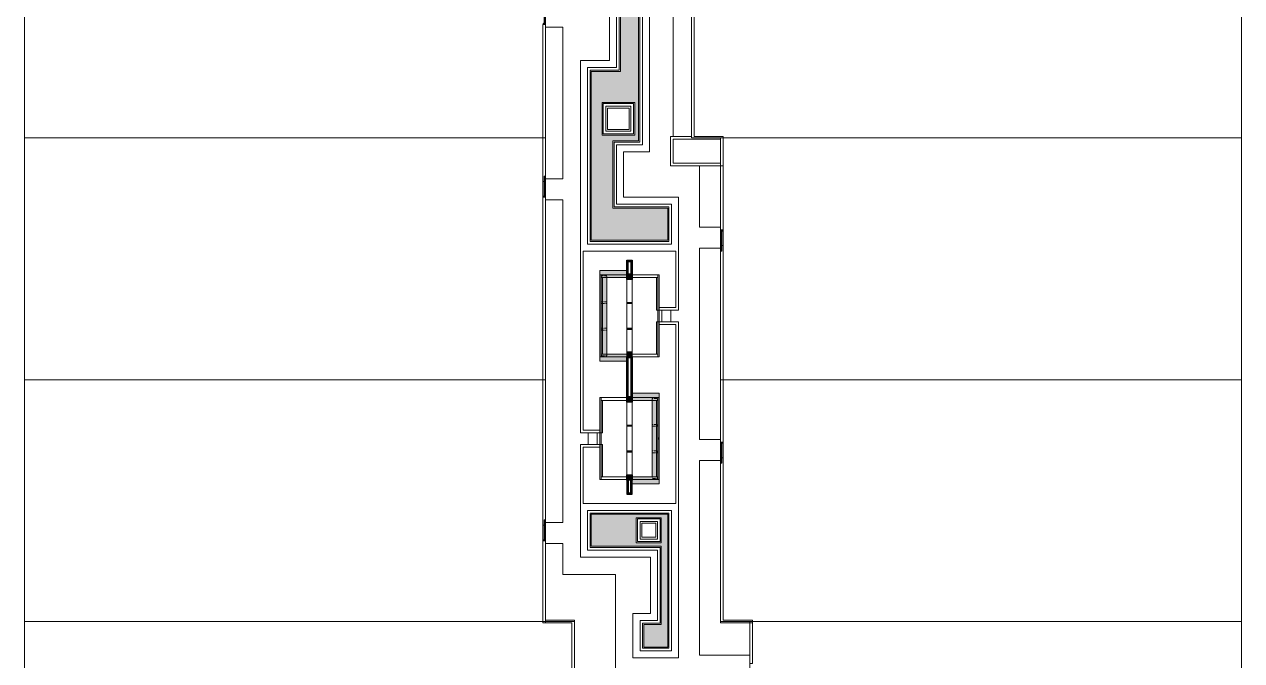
# Model space of a CAD drawing. Header units: metres. Extents: x 5205117 to 5948571, y 646915 to 1143748.
# Drawn here: x 5404847 to 5509040, y 944881 to 999340 of the extents above; entities that cross this region are included whole.
import ezdxf

# ---------------------------------------------------------------- set-up
doc = ezdxf.new("R2010")
doc.units = ezdxf.units.M
doc.header["$MEASUREMENT"] = 0
doc.linetypes.add('CONTINOUS', pattern=[0])
doc.linetypes.add('DASHED', pattern=[0.75, 0.5, -0.25])
for name, color, linetype, lineweight in [('A -Sleeves', 1, 'Continuous', 5), ('A-Beam line', 2, 'DASHED', 5), ('A-Column', 191, 'CONTINOUS', 30), ('A-Door', 3, 'Continuous', 15), ('A-Elevation 1', 4, 'Continuous', 13), ('A-Elevation 2', 163, 'Continuous', 9), ('A-Elevation 3', 251, 'Continuous', 5), ('A-Wall', 34, 'Continuous', 30), ('H-Column', 191, 'Continuous', 5), ('H-Hatch', 250, 'Continuous', 0), ('H-Wall hatch', 33, 'Continuous', 0), ('H-Water', 250, 'Continuous', 0), ('PLOT', 7, 'Continuous', 5), ('road', 7, 'Continuous', 9)]:
    doc.layers.add(name, color=color, linetype=linetype, lineweight=lineweight)
pattern_1 = [(45, (5590811.19, 1056914.51), (-36.828478, 36.828478), []), (135, (5590811.19, 1056914.51), (-36.828478, -36.828478), [])]

# ---------------------------------------------------------------- blocks, each defined once
blk = doc.blocks.new('A$C7DF671ED')
at = {"layer": 'A-Door'}
for p, q in [((-8, 1699), (-9, 1698)), ((-9, 1698), (-9, 1697)), ((-9, 1697), (-9, 1696)), ((-9, 1696), (-9, 1695)), ((-9, 1695), (-9, 1693)), ((-9, 1693), (-8, 1693)), ((-7, 1700), (-8, 1699)), ((-7, 1698), (-8, 1698)), ((-8, 1698), (-8, 1698)), ((-8, 1698), (-8, 1697)), ((-8, 1697), (-8, 1697)), ((-8, 1697), (-8, 1697)), ((-8, 1697), (-8, 1697)), ((-8, 1697), (-8, 1696)), ((-8, 1696), (-8, 1696)), ((-8, 1696), (-8, 1695)), ((-8, 1696), (-8, 1696)), ((-8, 1696), (-8, 1696)), ((-8, 1696), (-8, 1696)), ((-8, 1695), (-8, 1695)), ((-8, 1695), (-8, 1695)), ((-8, 1695), (-8, 1695)), ((-8, 1695), (-8, 1694)), ((-8, 1694), (-8, 1694)), ((-8, 1694), (-8, 1694)), ((-7, 1694), (-8, 1694)), ((-8, 1693), (-7, 1692)), ((-6, 1700), (-7, 1700)), ((-6, 1699), (-7, 1699)), ((-7, 1699), (-7, 1698)), ((-7, 1698), (-7, 1698)), ((-7, 1698), (-7, 1698)), ((-7, 1698), (-7, 1698)), ((-7, 1698), (-7, 1698)), ((-7, 1694), (-7, 1693)), ((-7, 1694), (-7, 1694)), ((-7, 1693), (-7, 1693)), ((-7, 1693), (-7, 1693)), ((-7, 1693), (-7, 1693)), ((-7, 1693), (-7, 1693)), ((-7, 1693), (-6, 1693)), ((-7, 1692), (-6, 1691)), ((-5, 1700), (-6, 1700)), ((-6, 1699), (-6, 1699)), ((-5, 1699), (-6, 1699)), ((-6, 1699), (-6, 1699)), ((-6, 1699), (-6, 1699)), ((-6, 1699), (-6, 1699)), ((-6, 1693), (-6, 1692)), ((-6, 1693), (-6, 1693)), ((-6, 1693), (-6, 1693)), ((-6, 1693), (-6, 1693)), ((-6, 1692), (-5, 1692)), ((-6, 1691), (-5, 1691)), ((-5, 1738), (0, 1738)), ((-5, 1738), (-5, 1733)), ((-5, 1733), (0, 1733)), ((-5, 1733), (-5, 1723)), ((-5, 1723), (0, 1723)), ((-5, 1723), (-5, 1718)), ((-5, 1718), (0, 1718)), ((-5, 1709), (-5, 1718)), ((-5, 1709), (0, 1709)), ((-5, 1709), (-5, 1700)), ((-5, 1700), (0, 1700)), ((-3, 1700), (-5, 1700)), ((-4, 1699), (-5, 1699)), ((-5, 1699), (-5, 1699)), ((-5, 1699), (-5, 1699)), ((-5, 1699), (-5, 1699)), ((-5, 1692), (-5, 1692)), ((-5, 1692), (-5, 1692)), ((-5, 1692), (-5, 1692)), ((-5, 1692), (-4, 1692)), ((-5, 1691), (-3, 1691)), ((-5, 1691), (-5, 1683)), ((0, 1691), (-5, 1691)), ((0, 1683), (-5, 1683)), ((-5, 1683), (-5, 1674)), ((0, 1674), (-5, 1674)), ((-5, 1674), (-5, 1668)), ((0, 1668), (-5, 1668)), ((-5, 1668), (-5, 1659)), ((0, 1659), (-5, 1659)), ((-5, 1659), (-5, 1654)), ((0, 1654), (-5, 1654)), ((-4, 1699), (-4, 1699)), ((-4, 1699), (-4, 1699)), ((-4, 1699), (-4, 1699)), ((-3, 1699), (-4, 1699)), ((-4, 1699), (-4, 1699)), ((-4, 1692), (-3, 1693)), ((-4, 1692), (-4, 1692)), ((-4, 1692), (-4, 1692)), ((-4, 1692), (-4, 1692)), ((-2, 1700), (-3, 1700)), ((-3, 1699), (-3, 1699)), ((-3, 1699), (-3, 1699)), ((-2, 1698), (-3, 1699)), ((-3, 1699), (-3, 1699)), ((-3, 1699), (-3, 1699)), ((-3, 1693), (-3, 1693)), ((-3, 1693), (-3, 1693)), ((-3, 1693), (-3, 1693)), ((-3, 1693), (-3, 1693)), ((-3, 1693), (-2, 1693)), ((-3, 1691), (-2, 1692)), ((-1, 1699), (-2, 1700)), ((-2, 1697), (-2, 1698)), ((-2, 1698), (-2, 1698)), ((-2, 1698), (-2, 1698)), ((-2, 1698), (-2, 1698)), ((-2, 1698), (-2, 1698)), ((-2, 1698), (-2, 1698)), ((-1, 1697), (-2, 1697)), ((-2, 1694), (-1, 1695)), ((-2, 1693), (-2, 1694)), ((-2, 1694), (-2, 1694)), ((-2, 1694), (-2, 1694)), ((-2, 1694), (-2, 1694)), ((-2, 1694), (-2, 1694)), ((-2, 1692), (-1, 1693)), ((-2, 1693), (-2, 1693)), ((-2, 1693), (-2, 1693)), ((-1, 1698), (-1, 1699)), ((0, 1697), (-1, 1698)), ((-1, 1696), (-1, 1697)), ((-1, 1697), (-1, 1697)), ((-1, 1697), (-1, 1697)), ((-1, 1697), (-1, 1697)), ((-1, 1696), (-1, 1696)), ((-1, 1696), (-1, 1696)), ((-1, 1695), (-1, 1696)), ((-1, 1696), (-1, 1696)), ((-1, 1693), (0, 1695)), ((-1, 1695), (-1, 1695)), ((-1, 1695), (-1, 1695)), ((-1, 1695), (-1, 1695)), ((-1, 1695), (-1, 1695)), ((-1, 1693), (-1, 1693)), ((0, 1800), (74, 1800)), ((0, 1738), (0, 1800)), ((0, 1738), (0, 1733)), ((0, 1723), (0, 1733)), ((0, 1718), (0, 1723)), ((0, 1709), (0, 1718)), ((0, 1700), (0, 1709)), ((74, 1700), (0, 1700)), ((0, 1696), (0, 1700)), ((0, 1696), (0, 1697)), ((0, 1695), (0, 1696)), ((0, 1693), (0, 1696)), ((0, 1691), (0, 1693)), ((0, 1691), (74, 1691)), ((0, 1683), (0, 1691)), ((0, 1683), (0, 1674)), ((0, 1668), (0, 1674)), ((0, 1659), (0, 1668)), ((0, 1654), (0, 1659)), ((0, 1654), (0, 109)), ((74, 1700), (74, 1800)), ((74, 1691), (74, 165)), ((0, 109), (74, 109)), ((0, 0), (0, 100)), ((0, 100), (74, 100)), ((74, 0), (0, 0)), ((81, 165), (74, 165)), ((74, 165), (74, 156)), ((81, 156), (74, 156)), ((74, 118), (74, 156)), ((74, 118), (75, 118)), ((74, 118), (74, 118)), ((74, 118), (74, 118)), ((74, 118), (74, 118)), ((74, 118), (74, 118)), ((74, 118), (74, 118)), ((75, 118), (74, 118)), ((74, 118), (74, 112)), ((81, 112), (74, 112)), ((74, 109), (74, 112)), ((78, 102), (74, 109)), ((74, 109), (74, 109)), ((74, 109), (74, 109)), ((74, 67), (74, 100)), ((74, 67), (79, 67)), ((74, 39), (74, 67)), ((74, 0), (74, 39)), ((74, 39), (79, 39)), ((81, 118), (75, 118)), ((81, 95), (78, 102)), ((82, 113), (79, 118)), ((79, 67), (79, 60)), ((79, 60), (91, 60)), ((79, 48), (79, 56)), ((92, 56), (79, 56)), ((79, 55), (79, 55)), ((79, 55), (79, 55)), ((79, 51), (79, 55)), ((79, 51), (79, 55)), ((79, 55), (79, 55)), ((81, 55), (79, 55)), ((79, 51), (79, 51)), ((79, 51), (79, 51)), ((79, 51), (79, 51)), ((79, 51), (80, 51)), ((93, 48), (79, 48)), ((79, 39), (79, 45)), ((79, 45), (93, 45)), ((80, 51), (81, 51)), ((80, 51), (80, 51)), ((80, 51), (80, 51)), ((81, 165), (81, 156)), ((81, 156), (81, 123)), ((86, 125), (81, 123)), ((81, 123), (81, 118)), ((81, 112), (81, 118)), ((84, 88), (81, 95)), ((81, 55), (82, 55)), ((81, 55), (81, 55)), ((81, 51), (82, 51)), ((81, 51), (81, 51)), ((81, 51), (81, 51)), ((86, 106), (82, 113)), ((82, 55), (83, 55)), ((82, 55), (82, 55)), ((82, 51), (82, 51)), ((82, 51), (83, 51)), ((83, 55), (84, 55)), ((83, 51), (84, 51)), ((87, 81), (84, 88)), ((84, 55), (86, 55)), ((84, 55), (84, 55)), ((84, 51), (86, 51)), ((84, 51), (84, 51)), ((90, 118), (86, 125)), ((89, 99), (86, 106)), ((86, 55), (87, 55)), ((86, 55), (86, 55)), ((86, 51), (86, 51)), ((86, 51), (87, 51)), ((89, 73), (87, 81)), ((87, 55), (88, 55)), ((87, 51), (88, 51)), ((88, 55), (89, 55)), ((88, 55), (88, 55)), ((88, 51), (89, 51)), ((88, 51), (88, 51)), ((92, 91), (89, 99)), ((90, 66), (89, 73)), ((89, 55), (89, 51)), ((89, 55), (90, 55)), ((89, 51), (90, 51)), ((89, 12), (90, 17)), ((89, 12), (90, 8)), ((94, 110), (90, 118)), ((91, 60), (90, 66)), ((90, 55), (91, 55)), ((90, 55), (90, 55)), ((90, 55), (90, 55)), ((91, 51), (90, 51)), ((90, 51), (90, 51)), ((90, 51), (90, 51)), ((90, 17), (92, 20)), ((92, 5), (90, 8)), ((91, 60), (110, 60)), ((91, 55), (91, 55)), ((92, 55), (91, 55)), ((92, 51), (91, 51)), ((91, 51), (91, 51)), ((95, 83), (92, 91)), ((92, 56), (93, 56)), ((92, 55), (92, 56)), ((92, 55), (92, 55)), ((94, 55), (92, 55)), ((92, 55), (92, 55)), ((93, 51), (92, 55)), ((92, 51), (92, 51)), ((93, 51), (92, 51)), ((92, 20), (94, 22)), ((95, 2), (92, 5)), ((93, 56), (94, 56)), ((93, 50), (93, 51)), ((94, 51), (93, 51)), ((93, 48), (93, 50)), ((93, 48), (111, 48)), ((93, 43), (93, 45)), ((93, 45), (112, 45)), ((94, 35), (93, 43)), ((98, 102), (94, 110)), ((94, 56), (95, 56)), ((94, 51), (94, 55)), ((95, 55), (94, 55)), ((94, 55), (94, 55)), ((94, 55), (94, 55)), ((94, 55), (94, 55)), ((95, 51), (94, 51)), ((94, 51), (94, 51)), ((94, 51), (94, 51)), ((94, 51), (94, 51)), ((94, 22), (94, 35)), ((94, 22), (95, 23)), ((94, 17), (94, 22)), ((112, 17), (94, 17)), ((97, 75), (95, 83)), ((95, 56), (96, 56)), ((97, 55), (95, 55)), ((97, 51), (95, 51)), ((95, 23), (98, 25)), ((98, 0), (95, 2)), ((96, 56), (96, 56)), ((96, 56), (96, 56)), ((96, 56), (96, 56)), ((97, 56), (96, 56)), ((99, 68), (97, 75)), ((97, 56), (99, 56)), ((97, 55), (97, 55)), ((98, 55), (97, 55)), ((97, 55), (97, 55)), ((97, 51), (97, 51)), ((98, 51), (97, 51)), ((97, 51), (97, 51)), ((101, 94), (98, 102)), ((98, 55), (98, 55)), ((99, 55), (98, 55)), ((98, 51), (98, 51)), ((98, 51), (99, 51)), ((103, 26), (98, 25)), ((101, 60), (99, 68)), ((99, 56), (99, 56)), ((102, 56), (99, 56)), ((100, 55), (99, 55)), ((99, 51), (100, 51)), ((100, 55), (100, 51)), ((100, 55), (100, 55)), ((100, 55), (100, 55)), ((100, 55), (100, 55)), ((100, 55), (100, 55)), ((100, 55), (111, 55)), ((100, 51), (100, 51)), ((100, 51), (100, 51)), ((100, 51), (100, 51)), ((100, 51), (100, 51)), ((111, 51), (100, 51)), ((104, 86), (101, 94)), ((102, 51), (101, 56)), ((102, 56), (103, 56)), ((102, 48), (102, 51)), ((102, 43), (102, 45)), ((103, 35), (102, 43)), ((103, 56), (111, 56)), ((103, 35), (103, 17)), ((107, 25), (103, 26)), ((107, 78), (104, 86)), ((109, 69), (107, 78)), ((111, 23), (107, 25)), ((107, 0), (111, 2)), ((110, 61), (109, 69)), ((110, 60), (110, 61)), ((110, 60), (163, 60)), ((111, 55), (111, 56)), ((111, 56), (163, 56)), ((113, 55), (111, 55)), ((111, 55), (111, 55)), ((111, 52), (111, 55)), ((111, 51), (111, 52)), ((113, 51), (111, 51)), ((111, 51), (111, 51)), ((111, 48), (111, 51)), ((111, 48), (163, 48)), ((112, 22), (111, 23)), ((111, 2), (114, 5)), ((112, 44), (112, 45)), ((112, 45), (163, 45)), ((112, 35), (112, 44)), ((112, 22), (112, 35)), ((114, 20), (112, 22)), ((112, 21), (112, 22)), ((112, 17), (112, 19)), ((115, 55), (113, 55)), ((115, 51), (113, 51)), ((115, 17), (114, 20)), ((114, 5), (115, 8)), ((115, 55), (115, 55)), ((115, 55), (115, 51)), ((115, 55), (115, 55)), ((115, 55), (115, 55)), ((115, 55), (115, 55)), ((116, 55), (115, 55)), ((115, 51), (115, 51)), ((116, 51), (115, 51)), ((115, 51), (115, 51)), ((115, 51), (115, 51)), ((115, 51), (115, 51)), ((115, 17), (116, 12)), ((115, 8), (116, 12)), ((116, 55), (116, 55)), ((116, 55), (116, 51)), ((116, 55), (116, 55)), ((116, 55), (116, 55)), ((117, 55), (116, 55)), ((116, 51), (116, 51)), ((116, 51), (116, 51)), ((116, 51), (116, 51)), ((117, 51), (116, 51)), ((141, 55), (117, 55)), ((117, 51), (149, 51)), ((141, 55), (141, 55)), ((149, 55), (141, 55)), ((149, 55), (149, 51)), ((153, 55), (149, 55)), ((157, 51), (149, 51)), ((153, 55), (153, 55)), ((157, 55), (153, 55)), ((157, 51), (157, 55)), ((157, 55), (163, 55)), ((157, 51), (163, 51)), ((163, 60), (163, 60)), ((163, 60), (164, 60)), ((163, 60), (163, 60)), ((163, 56), (163, 55)), ((163, 55), (163, 51)), ((163, 55), (166, 55)), ((163, 51), (163, 48)), ((163, 51), (166, 51)), ((163, 45), (163, 45)), ((163, 45), (163, 45)), ((163, 45), (164, 45)), ((164, 60), (164, 59)), ((164, 59), (165, 59)), ((164, 59), (164, 59)), ((164, 45), (165, 46)), ((164, 45), (164, 45)), ((164, 45), (164, 45)), ((165, 59), (165, 59)), ((165, 59), (165, 58)), ((165, 58), (165, 58)), ((165, 58), (165, 58)), ((165, 58), (166, 57)), ((165, 47), (166, 47)), ((165, 46), (165, 47)), ((165, 47), (165, 47)), ((165, 46), (165, 46)), ((165, 46), (165, 46)), ((166, 57), (166, 57)), ((166, 57), (166, 55)), ((166, 55), (166, 51)), ((166, 55), (167, 55)), ((166, 51), (166, 48)), ((166, 51), (167, 51)), ((166, 48), (166, 47)), ((167, 55), (167, 55)), ((167, 55), (167, 51)), ((167, 55), (167, 55)), ((167, 55), (167, 55)), ((171, 55), (167, 55)), ((167, 51), (167, 51)), ((167, 51), (167, 51)), ((167, 51), (167, 51)), ((167, 51), (176, 51)), ((172, 55), (171, 55)), ((172, 55), (173, 55)), ((173, 55), (173, 55)), ((175, 55), (173, 55)), ((176, 55), (175, 55)), ((175, 55), (175, 55)), ((176, 55), (176, 51)), ((178, 55), (176, 55)), ((176, 55), (176, 55)), ((178, 51), (176, 51)), ((178, 55), (179, 55)), ((179, 51), (178, 51)), ((179, 55), (180, 55)), ((180, 51), (179, 51)), ((180, 55), (180, 55)), ((180, 55), (180, 55)), ((180, 55), (181, 55)), ((180, 51), (180, 51)), ((180, 51), (180, 51)), ((181, 51), (180, 51)), ((181, 55), (181, 55)), ((181, 51), (181, 55)), ((181, 51), (181, 51)), ((98, 0), (103, -1)), ((107, 0), (103, -1))]:
    blk.add_line(p, q, dxfattribs=at)

msp = doc.modelspace()

# ---------------------------------------------------------------- hatches: boundary and pattern name
at = {"layer": 'A -Sleeves', "ltscale": 0.01}
h = msp.add_hatch(dxfattribs=at)
h.set_pattern_fill('ANSI37', color=256, scale=416.666667)
h.set_pattern_definition(pattern_1)
h.paths.add_polyline_path([(5456418.5, 975546.8), (5456418.5, 975446.8), (5456868.5, 975446.8), (5456868.5, 975546.8)])
h = msp.add_hatch(dxfattribs=at)
h.set_pattern_fill('ANSI37', color=256, scale=416.666667)
h.set_pattern_definition(pattern_1)
h.paths.add_polyline_path([(5456868.5, 973233.8), (5456868.5, 973333.8), (5456418.5, 973333.8), (5456418.5, 973233.8)])
h = msp.add_hatch(dxfattribs=at)
h.set_pattern_fill('ANSI37', color=256, scale=416.666667)
h.set_pattern_definition(pattern_1)
h.paths.add_polyline_path([(5456418.5, 965046.8), (5456418.5, 964946.8), (5456868.5, 964946.8), (5456868.5, 965046.8)])
h = msp.add_hatch(dxfattribs=at)
h.set_pattern_fill('ANSI37', color=256, scale=416.666667)
h.set_pattern_definition([(45, (5593136.19, 1055808.01), (-36.828478, 36.828478), []), (135, (5593136.19, 1055808.01), (-36.828478, -36.828478), [])])
h.paths.add_polyline_path([(5459068.5, 963940.3), (5459068.5, 963840.3), (5459193.5, 963840.3), (5459193.5, 963940.3)])
h = msp.add_hatch(dxfattribs=at)
h.set_pattern_fill('ANSI37', color=256, scale=416.666667)
h.set_pattern_definition(pattern_1)
h.paths.add_polyline_path([(5456868.5, 962733.8), (5456868.5, 962833.8), (5456418.5, 962833.8), (5456418.5, 962733.8)])
at = {"layer": 'H-Column', "ltscale": 5}
h = msp.add_hatch(dxfattribs=at)
h.set_pattern_fill('ANSI31', color=256, scale=125, angle=90)
h.set_pattern_definition([(135, (5619362.076, 1055770.234), (-11.0485435, -11.0485435), [])])
h.paths.add_polyline_path([(5456418.5, 960320.3), (5456418.5, 960770.3), (5456868.5, 960770.3), (5456868.5, 960320.3)])
h.paths.add_polyline_path([(5456418.5, 967010.3), (5456418.5, 967460.3), (5456868.5, 967460.3), (5456868.5, 967010.3)])
h.paths.add_polyline_path([(5456418.5, 971270.3), (5456418.5, 970820.3), (5456868.5, 970820.3), (5456868.5, 971270.3)])
h.paths.add_polyline_path([(5456418.5, 977510.3), (5456418.5, 977960.3), (5456868.5, 977960.3), (5456868.5, 977510.3)])
at = {"layer": 'H-Hatch', "ltscale": 5}
h = msp.add_hatch(dxfattribs=at)
h.set_pattern_fill('ANSI33', color=256, scale=187.5, angle=90)
h.set_pattern_definition([(135, (5590811.19, 961203.23), (-33.14563, -33.14563), []), (135, (5590811.19, 961236.376), (-33.14563, -33.14563), [23.4375, -11.71875])])
h.paths.add_polyline_path([(5454093.5, 978260.3), (5454093.5, 970520.3), (5456418.5, 970520.3), (5456418.5, 971120.3), (5454693.5, 971120.3), (5454693.5, 977660.3), (5456418.5, 977660.3), (5456418.5, 978260.3)])
h = msp.add_hatch(dxfattribs=at)
h.set_pattern_fill('ANSI33', color=256, scale=187.5, angle=90)
h.set_pattern_definition([(135, (5591261.19, 950703.23), (-33.14563, -33.14563), []), (135, (5591261.19, 950736.376), (-33.14563, -33.14563), [23.4375, -11.71875])])
h.paths.add_polyline_path([(5456868.5, 960620.3), (5456868.5, 960020.3), (5459193.5, 960020.3), (5459193.5, 967760.3), (5456868.5, 967760.3), (5456868.5, 967160.3), (5458593.5, 967160.3), (5458593.5, 960620.3)])
at = {"layer": 'H-Wall hatch', "ltscale": 5}
h = msp.add_hatch(dxfattribs=at)
h.set_pattern_fill('ANSI32', color=256, scale=250, angle=90)
h.set_pattern_definition([(135, (5419038.9, 1342162.21), (-66.29126, -66.29126), []), (135, (5419038.9, 1342206.4), (-66.29126, -66.29126), [])])
h.paths.add_polyline_path([(5456418.5, 960320.3), (5456418.5, 959120.3), (5456868.5, 959120.3), (5456868.5, 960320.3), (5456753.5, 960320.3), (5456753.5, 959235.3), (5456533.5, 959235.3), (5456533.5, 960320.3)])
h.paths.add_polyline_path([(5456418.5, 979160.3), (5456418.5, 977960.3), (5456533.5, 977960.3), (5456533.5, 979045.3), (5456753.5, 979045.3), (5456753.5, 977960.3), (5456868.5, 977960.3), (5456868.5, 979160.3)])
h.paths.add_polyline_path([(5456533.5, 967460.3), (5456533.5, 970820.3), (5456418.5, 970820.3), (5456418.5, 967460.3)])
h.paths.add_polyline_path([(5456753.5, 970820.3), (5456753.5, 967460.3), (5456868.5, 967460.3), (5456868.5, 970820.3)])
at = {"layer": 'H-Water', "ltscale": 2}
h = msp.add_hatch(dxfattribs=at)
h.set_pattern_fill('DASH', color=256, scale=1300, angle=90)
h.set_pattern_definition([(90, (5449443.52, 886125.27), (-162.5, 162.5), [162.5, -162.5])])
h.paths.add_polyline_path([(5454298.5, 989865.3), (5454298.5, 992655.3), (5457088.5, 992655.3), (5457088.5, 989865.3)], flags=16)
h.paths.add_polyline_path([(5454468.5, 1008315.3), (5456618.5, 1008315.3), (5456618.5, 1006165.3), (5454468.5, 1006165.3)], flags=16)
h.paths.add_polyline_path([(5453668.5, 1010715.3), (5453668.5, 1005165.3), (5455868.5, 1005165.3), (5455868.5, 995315.3), (5453368.5, 995315.3), (5453368.5, 980865.3), (5459918.5, 980865.3), (5459918.5, 983615.3), (5455218.5, 983615.3), (5455218.5, 989365.3), (5457418.5, 989365.3), (5457418.5, 1010715.3)])
h.paths.add_polyline_path([(5459043.5, 955290.3), (5457543.5, 955290.3), (5457543.5, 955287.7)], flags=0)
h.paths.add_polyline_path([(5459043.5, 955290.3), (5457543.5, 955290.3), (5457543.5, 956790.3), (5459043.5, 956790.3)], flags=0)
h.paths.add_polyline_path([(5453368.5, 957415.3), (5453368.5, 954665.3), (5459368.5, 954665.3), (5459368.5, 947985.3), (5457868.5, 947985.3), (5457868.5, 946035.3), (5459918.5, 946035.3), (5459918.5, 957415.3)])
h.paths.add_polyline_path([(5459043.5, 955290.3), (5457543.5, 955290.3), (5457543.5, 956790.3), (5459043.5, 956790.3)], flags=0)
h.paths.add_polyline_path([(5459368.5, 954965.3), (5457218.5, 954965.3), (5457218.5, 957115.3), (5459368.5, 957115.3)], flags=16)

# ---------------------------------------------------------------- linework, layer by layer
at = {"layer": 'A -Sleeves', "ltscale": 0.01}
for points in [[(5456418.5, 975446.8), (5456418.5, 975546.8), (5456868.5, 975546.8), (5456868.5, 975446.8)], [(5456418.5, 973333.8), (5456418.5, 973233.8), (5456868.5, 973233.8), (5456868.5, 973333.8)], [(5456418.5, 964946.8), (5456418.5, 965046.8), (5456868.5, 965046.8), (5456868.5, 964946.8)], [(5459068.5, 963840.3), (5459068.5, 963940.3), (5459193.5, 963940.3), (5459193.5, 963840.3)], [(5456418.5, 962833.8), (5456418.5, 962733.8), (5456868.5, 962733.8), (5456868.5, 962833.8)]]:
    msp.add_lwpolyline(points, close=True, dxfattribs=at)
at = {"layer": 'A-Beam line', "ltscale": 5}
for points in [[(5454093.5, 977890.3), (5454093.5, 970890.3), (5454218.5, 970890.3), (5454218.5, 977890.3)], [(5454218.5, 977890.3), (5454218.5, 977660.3), (5456418.5, 977660.3), (5456418.5, 977890.3)], [(5456418.5, 971270.3), (5456418.5, 977510.3), (5456868.5, 977510.3), (5456868.5, 971270.3)], [(5456868.5, 977890.3), (5456868.5, 977660.3), (5459068.5, 977660.3), (5459068.5, 977890.3)], [(5459068.5, 977890.3), (5459068.5, 970890.3), (5459193.5, 970890.3), (5459193.5, 977890.3)], [(5456418.5, 971120.3), (5456418.5, 970890.3), (5454218.5, 970890.3), (5454218.5, 971120.3)], [(5456868.5, 970890.3), (5456868.5, 971120.3), (5459068.5, 971120.3), (5459068.5, 970890.3)], [(5456418.5, 967460.3), (5456418.5, 970820.3), (5456868.5, 970820.3), (5456868.5, 967460.3)], [(5454093.5, 960390.3), (5454093.5, 967390.3), (5454218.5, 967390.3), (5454218.5, 960390.3)], [(5456418.5, 967160.3), (5456418.5, 967390.3), (5454218.5, 967390.3), (5454218.5, 967160.3)], [(5456418.5, 967010.3), (5456418.5, 960770.3), (5456868.5, 960770.3), (5456868.5, 967010.3)], [(5459068.5, 967160.3), (5459068.5, 967390.3), (5456868.5, 967390.3), (5456868.5, 967160.3)], [(5459068.5, 960390.3), (5459068.5, 967390.3), (5459193.5, 967390.3), (5459193.5, 960390.3)], [(5454218.5, 960390.3), (5454218.5, 960620.3), (5456418.5, 960620.3), (5456418.5, 960390.3)], [(5456868.5, 960390.3), (5456868.5, 960620.3), (5459068.5, 960620.3), (5459068.5, 960390.3)]]:
    msp.add_lwpolyline(points, close=True, dxfattribs=at)
at = {"layer": 'A-Column', "ltscale": 5}
for points in [[(5456418.5, 977510.3), (5456418.5, 977960.3), (5456868.5, 977960.3), (5456868.5, 977510.3)], [(5456418.5, 971270.3), (5456418.5, 970820.3), (5456868.5, 970820.3), (5456868.5, 971270.3)], [(5456418.5, 967010.3), (5456418.5, 967460.3), (5456868.5, 967460.3), (5456868.5, 967010.3)], [(5456418.5, 960320.3), (5456418.5, 960770.3), (5456868.5, 960770.3), (5456868.5, 960320.3)]]:
    msp.add_lwpolyline(points, close=True, dxfattribs=at)
at = {"layer": 'A-Elevation 1', "linetype": 'ByBlock', "ltscale": 5}
for points in [[(5464673.5, 987240.3), (5460143.5, 987240.3), (5460143.5, 989740.3), (5461943.5, 989740.3), (5461943.5, 1005850.3), (5462173.5, 1005850.3), (5462173.5, 989740.3), (5464673.5, 989740.3)], [(5464443.5, 987470.3), (5464443.5, 989510.3), (5460373.5, 989510.3), (5460373.5, 987470.3)], [(5464673.5, 987240.3), (5464673.5, 981740.3), (5464443.5, 981740.3), (5464443.5, 987240.3)], [(5467173.5, 948340.3), (5464673.5, 948340.3), (5464673.5, 962250.3), (5464443.5, 962250.3), (5464443.5, 948110.3), (5467173.5, 948110.3)], [(5466943.5, 948110.3), (5466943.5, 944650.3), (5467173.5, 944650.3), (5467173.5, 948110.3)]]:
    msp.add_lwpolyline(points, close=True, dxfattribs=at)
at = {"layer": 'A-Elevation 1', "ltscale": 5}
for points in [[(5449443.5, 999340.3), (5449213.5, 999340.3), (5449213.5, 985880.3), (5449443.5, 985880.3)], [(5449443.5, 956480.3), (5449443.5, 956480.3), (5449213.5, 956480.3), (5449213.5, 984540.3), (5449443.5, 984540.3)], [(5464673.5, 980400.3), (5464443.5, 980400.3), (5464443.5, 963590.3), (5464673.5, 963590.3)], [(5449443.5, 948110.3), (5449443.5, 955140.3), (5449213.5, 955140.3), (5449213.5, 948110.3)], [(5449443.5, 948110.3), (5451713.5, 948110.3), (5451713.5, 939850.3), (5451713.5, 939620.3), (5451943.5, 939620.3), (5451943.5, 939850.3), (5460843.5, 939850.3), (5460843.5, 943310.3), (5451943.5, 943310.3), (5451943.5, 948340.3), (5449443.5, 948340.3)]]:
    msp.add_lwpolyline(points, close=True, dxfattribs=at)
at = {"layer": 'A-Elevation 1', "ltscale": 5, "flags": 128}
for points in [[(5456418.5, 978260.3), (5454093.5, 978260.3), (5454093.5, 970520.3), (5456418.5, 970520.3)], [(5456418.5, 977660.3), (5454693.5, 977660.3), (5454693.5, 971120.3), (5456418.5, 971120.3)], [(5456868.5, 967760.3), (5459193.5, 967760.3), (5459193.5, 960020.3), (5456868.5, 960020.3)], [(5456868.5, 967160.3), (5458593.5, 967160.3), (5458593.5, 960620.3), (5456868.5, 960620.3)]]:
    msp.add_lwpolyline(points, dxfattribs=at)
at = {"layer": 'A-Elevation 2', "ltscale": 5}
for p, q in [((5459423.5, 974890.3), (5459423.5, 973890.3)), ((5460173.5, 974890.3), (5460173.5, 973890.3)), ((5453113.5, 963390.3), (5453113.5, 964390.3)), ((5453863.5, 963390.3), (5453863.5, 964390.3))]:
    msp.add_line(p, q, dxfattribs=at)
msp.add_lwpolyline([(5454943.5, 1004240.3), (5454943.5, 996240.3), (5452443.5, 996240.3), (5452443.5, 964390.3), (5454323.5, 964390.3), (5454323.5, 967160.3), (5456418.5, 967160.3), (5456418.5, 967390.3), (5454093.5, 967390.3), (5454093.5, 964620.3), (5452673.5, 964620.3), (5452673.5, 979940.3), (5460613.5, 979940.3), (5460613.5, 975120.3), (5459193.5, 975120.3), (5459193.5, 977890.3), (5456868.5, 977890.3), (5456868.5, 977660.3), (5458963.5, 977660.3), (5458963.5, 974890.3), (5460843.5, 974890.3), (5460843.5, 984540.3), (5456143.5, 984540.3), (5456143.5, 988440.3), (5458343.5, 988440.3), (5458343.5, 1011640.3)], dxfattribs=at)
at = {"layer": 'A-Elevation 2', "ltscale": 5, "flags": 128}
for points in [[(5455543.5, 995640.3), (5455543.5, 1004840.3), (5453343.5, 1004840.3), (5453343.5, 1011040.3), (5457743.5, 1011040.3), (5457743.5, 989040.3), (5455543.5, 989040.3), (5455543.5, 983940.3), (5460243.5, 983940.3), (5460243.5, 980540.3), (5453043.5, 980540.3), (5453043.5, 995640.3)], [(5455768.5, 995415.3), (5455768.5, 1005065.3), (5453568.5, 1005065.3), (5453568.5, 1010815.3), (5457518.5, 1010815.3), (5457518.5, 989265.3), (5455318.5, 989265.3), (5455318.5, 983715.3), (5460018.5, 983715.3), (5460018.5, 980765.3), (5453268.5, 980765.3), (5453268.5, 995415.3)], [(5455868.5, 995315.3), (5455868.5, 1005165.3), (5453668.5, 1005165.3), (5453668.5, 1010715.3), (5457418.5, 1010715.3), (5457418.5, 989365.3), (5455218.5, 989365.3), (5455218.5, 983615.3), (5459918.5, 983615.3), (5459918.5, 980865.3), (5453368.5, 980865.3), (5453368.5, 995315.3)], [(5457088.5, 989865.3), (5457088.5, 992655.3), (5454298.5, 992655.3), (5454298.5, 989865.3)], [(5456988.5, 989965.3), (5456988.5, 992555.3), (5454398.5, 992555.3), (5454398.5, 989965.3)], [(5456763.5, 990190.3), (5456763.5, 992330.3), (5454623.5, 992330.3), (5454623.5, 990190.3)], [(5456613.5, 990340.3), (5456613.5, 992180.3), (5454773.5, 992180.3), (5454773.5, 990340.3)], [(5460243.5, 957740.3), (5453043.5, 957740.3), (5453043.5, 954340.3), (5459043.5, 954340.3), (5459043.5, 948310.3), (5457543.5, 948310.3), (5457543.5, 945710.3), (5460243.5, 945710.3)], [(5460018.5, 957515.3), (5453268.5, 957515.3), (5453268.5, 954565.3), (5459268.5, 954565.3), (5459268.5, 948085.3), (5457768.5, 948085.3), (5457768.5, 945935.3), (5460018.5, 945935.3)], [(5459918.5, 957415.3), (5453368.5, 957415.3), (5453368.5, 954665.3), (5459368.5, 954665.3), (5459368.5, 947985.3), (5457868.5, 947985.3), (5457868.5, 946035.3), (5459918.5, 946035.3)], [(5457218.5, 954965.3), (5457218.5, 957115.3), (5459368.5, 957115.3), (5459368.5, 954965.3)], [(5457318.5, 955065.3), (5457318.5, 957015.3), (5459268.5, 957015.3), (5459268.5, 955065.3)], [(5457543.5, 955290.3), (5457543.5, 956790.3), (5459043.5, 956790.3), (5459043.5, 955290.3)], [(5457693.5, 955440.3), (5457693.5, 956640.3), (5458893.5, 956640.3), (5458893.5, 955440.3)]]:
    msp.add_lwpolyline(points, close=True, dxfattribs=at)
at = {"layer": 'A-Elevation 2', "ltscale": 5}
for points in [[(5456418.5, 971120.3), (5454323.5, 971120.3), (5454323.5, 977660.3), (5456418.5, 977660.3), (5456418.5, 977890.3), (5454093.5, 977890.3), (5454093.5, 970890.3), (5456418.5, 970890.3)], [(5456418.5, 971120.3), (5454323.5, 971120.3), (5454323.5, 977660.3), (5456418.5, 977660.3), (5456418.5, 977890.3), (5454093.5, 977890.3), (5454093.5, 970890.3), (5456418.5, 970890.3)], [(5456418.5, 960620.3), (5454323.5, 960620.3), (5454323.5, 963390.3), (5452443.5, 963390.3), (5452443.5, 953740.3), (5458443.5, 953740.3), (5458443.5, 948910.3), (5456943.5, 948910.3), (5456943.5, 945110.3), (5460843.5, 945110.3), (5460843.5, 973890.3), (5458963.5, 973890.3), (5458963.5, 971120.3), (5456868.5, 971120.3), (5456868.5, 970890.3), (5459193.5, 970890.3), (5459193.5, 973660.3), (5460613.5, 973660.3), (5460613.5, 958340.3), (5452673.5, 958340.3), (5452673.5, 963160.3), (5454093.5, 963160.3), (5454093.5, 960390.3), (5456418.5, 960390.3)], [(5456868.5, 967160.3), (5458963.5, 967160.3), (5458963.5, 960620.3), (5456868.5, 960620.3), (5456868.5, 960390.3), (5459193.5, 960390.3), (5459193.5, 967390.3), (5456868.5, 967390.3)], [(5456868.5, 967160.3), (5458963.5, 967160.3), (5458963.5, 960620.3), (5456868.5, 960620.3), (5456868.5, 960390.3), (5459193.5, 960390.3), (5459193.5, 967390.3), (5456868.5, 967390.3)]]:
    msp.add_lwpolyline(points, close=True, dxfattribs=at)
at = {"layer": 'A-Elevation 2', "linetype": 'DASHED', "ltscale": 0.5}
for points in [[(5454693.5, 977810.3), (5454693.5, 977660.3), (5454243.5, 977660.3), (5454243.5, 977810.3)], [(5454693.5, 975605.3), (5454693.5, 975455.3), (5454243.5, 975455.3), (5454243.5, 975605.3)], [(5454693.5, 973325.3), (5454693.5, 973175.3), (5454243.5, 973175.3), (5454243.5, 973325.3)], [(5454693.5, 971120.3), (5454693.5, 970970.3), (5454243.5, 970970.3), (5454243.5, 971120.3)], [(5458593.5, 967310.3), (5458593.5, 967160.3), (5459043.5, 967160.3), (5459043.5, 967310.3)], [(5458593.5, 965105.3), (5458593.5, 964955.3), (5459043.5, 964955.3), (5459043.5, 965105.3)], [(5458593.5, 962825.3), (5458593.5, 962675.3), (5459043.5, 962675.3), (5459043.5, 962825.3)], [(5458593.5, 960620.3), (5458593.5, 960470.3), (5459043.5, 960470.3), (5459043.5, 960620.3)]]:
    msp.add_lwpolyline(points, close=True, dxfattribs=at)
at = {"layer": 'A-Elevation 3', "ltscale": 5}
for p, q in [((5449213.5, 984540.3), (5449213.5, 985880.3)), ((5449443.5, 984540.3), (5449443.5, 985880.3)), ((5464443.5, 980400.3), (5464443.5, 981740.3)), ((5464673.5, 980400.3), (5464673.5, 981740.3)), ((5464443.5, 963590.3), (5464443.5, 962250.3)), ((5464673.5, 962250.3), (5464673.5, 963590.3)), ((5449213.5, 955140.3), (5449213.5, 956480.3)), ((5449443.5, 955140.3), (5449443.5, 956480.3))]:
    msp.add_line(p, q, dxfattribs=at)
for points in [[(5460373.5, 989740.3), (5460373.5, 1005620.3), (5461943.5, 1005620.3)], [(5449443.5, 999110.3), (5450943.5, 999110.3), (5450943.5, 986110.3), (5449443.5, 986110.3)], [(5464443.5, 981970.3), (5462643.5, 981970.3), (5462643.5, 987240.3)], [(5449443.5, 984310.3), (5450943.5, 984310.3), (5450943.5, 956710.3), (5449443.5, 956710.3)], [(5464443.5, 963820.3), (5462643.5, 963820.3), (5462643.5, 980170.3), (5464443.5, 980170.3)], [(5466943.5, 945340.3), (5462643.5, 945340.3), (5462643.5, 962020.3), (5464443.5, 962020.3)], [(5449443.5, 954910.3), (5450943.5, 954910.3), (5450943.5, 952240.3), (5455443.5, 952240.3), (5455443.5, 943310.3)]]:
    msp.add_lwpolyline(points, dxfattribs=at)
at = {"layer": 'A-Wall', "ltscale": 5}
for points in [[(5456868.5, 977960.3), (5456418.5, 977960.3), (5456418.5, 979160.3), (5456868.5, 979160.3), (5456868.5, 977960.3)], [(5456868.5, 967460.3), (5456418.5, 967460.3), (5456418.5, 970820.3), (5456868.5, 970820.3), (5456868.5, 967160.3)], [(5456868.5, 960320.3), (5456418.5, 960320.3), (5456418.5, 959120.3), (5456868.5, 959120.3), (5456868.5, 960620.3)]]:
    msp.add_lwpolyline(points, dxfattribs=at)
for points in [[(5456753.5, 977960.3), (5456533.5, 977960.3), (5456533.5, 979045.3), (5456753.5, 979045.3)], [(5456753.5, 967460.3), (5456533.5, 967460.3), (5456533.5, 970820.3), (5456753.5, 970820.3)], [(5456753.5, 960320.3), (5456533.5, 960320.3), (5456533.5, 959235.3), (5456753.5, 959235.3)]]:
    msp.add_lwpolyline(points, close=True, dxfattribs=at)
at = {"layer": 'PLOT', "ltscale": 0.5}
for p, q in [((5404846.9, 989625.3), (5449443.5, 989625.3)), ((5464443.5, 989625.3), (5509040.2, 989625.3)), ((5404846.9, 968925.3), (5449443.5, 968925.3)), ((5464443.5, 968925.3), (5509040.2, 968925.3)), ((5404846.9, 948225.3), (5449443.5, 948225.3)), ((5466943.5, 948225.3), (5509040.2, 948225.3))]:
    msp.add_line(p, q, dxfattribs=at)
at = {"layer": 'road', "ltscale": 0.5}
for p, q in [((5404846.9, 1079580.4), (5404846.9, 891125.3)), ((5509040.2, 891125.3), (5509040.2, 1034507.4)), ((5449443.5, 1010325.3), (5449443.5, 948225.3)), ((5461943.5, 1010325.3), (5461943.5, 989625.3)), ((5464443.5, 989625.3), (5464443.5, 948225.3)), ((5451943.5, 948225.3), (5451943.5, 906825.3)), ((5466943.5, 948225.3), (5466943.5, 927525.3))]:
    msp.add_line(p, q, dxfattribs=at)
for points in [[(5464443.5, 989625.3), (5461943.5, 989625.3)], [(5449443.5, 948225.3), (5451943.5, 948225.3)], [(5466943.5, 948225.3), (5464443.5, 948225.3)]]:
    msp.add_lwpolyline(points, dxfattribs=at)

# ---------------------------------------------------------------- block references
at = {"layer": 'A-Door', "ltscale": 5, "xscale": -1}
for p in [(5449418.5, 999340.3), (5449418.5, 984540.3), (5449418.5, 955140.3)]:
    msp.add_blockref('A$C7DF671ED', p, dxfattribs=at)
for p, rotation in [((5449418.5, 984540.3), 359.9999999999999), ((5464468.5, 981740.3), 180), ((5464468.5, 963590.3), 180)]:
    msp.add_blockref('A$C7DF671ED', p, dxfattribs=dict(at, rotation=rotation))

doc.saveas('drawing.dxf')
